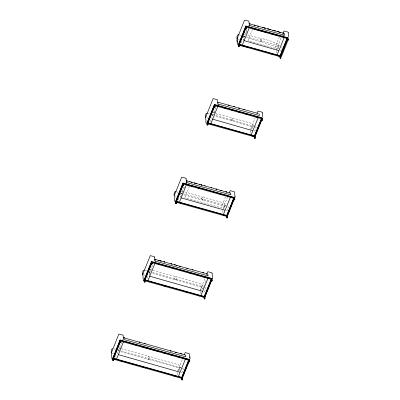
<?xml version="1.0" encoding="UTF-8"?>
<svg xmlns="http://www.w3.org/2000/svg" width="400" height="400" viewBox="0 0 400 400"><rect width="100%" height="100%" fill="white"/><g stroke="black" fill="none" stroke-linecap="round" stroke-linejoin="round"><path stroke-width="0.3" stroke-dasharray="2 1.5" d="M152.4 265.6L148.975 274.26L149.085 275.48M250.77 128.88L255.23 117.735M222.985 208.435L227.45 197.285M276.38 49.785L281.22 37.67M200.165 290.45L205.005 278.34M177.61 371.34L182.45 359.23M183.895 186.525L180.26 195.69L180.48 197.475M215.725 107.545L211.895 117.215L212.06 118.965M246.855 29.485L243.22 38.65L243.44 40.435M247.96 26.74L248.56 25.22M121.62 342.505L117.59 352.68L117.695 353.895M122.72 339.755L123.125 338.745M180.65 196.815L182.95 191.085M183.865 188.79L185.015 185.92M243.385 40.4L244.975 36.37M246.345 32.955L247.5 30.065M149.365 275.39L150.055 273.67M119.815 349.22L120.505 347.5M214.335 113.23L215.015 111.52M189.43 186.345L184.925 197.59L221.17 207.745L225.45 197.065M252.47 29.325L247.97 40.57L274 47.88L273.795 48.4M279.365 36.865L274.86 48.11L274.535 48.03L276.385 49.125M276.915 49.43L278.03 46.575L278.535 49.065M250.72 130.01L252.045 126.635L252.55 129.13M222.935 209.565L224.26 206.19L224.865 206.045L225.39 205.15L225.3 204.225L224.105 203.11L205.71 197.765C203.25 195.81 200.375 197.825 202.04 199.19L204.13 200.565L224.26 206.175L224.83 209L224.765 208.68M200.49 290.615L201.815 287.24L202.39 290.05L202.32 289.735M202.685 289.21L204.545 284.56M205.305 282.665L206.395 279.94M178.145 370.99L179.26 368.13L179.835 370.945M280.085 51.01C281.195 51.25 282.93 47.32 281.545 46.615M254.1 131.07C255.205 131.34 257.195 126.97 255.295 126.595M226.315 210.625C227.46 210.835 228.83 207.33 228.005 206.36M203.87 291.675C204.995 291.895 206.515 288.26 205.485 287.35M181.315 372.57C182.335 372.915 184.295 368.635 182.705 368.155M244.4 33.95L245.42 34.215M212.95 112.48L215.075 113.045M181.505 191.005L183.625 191.57M150.055 269.535L152.175 270.1M118.645 347.945L120.235 348.37M247.655 34.835L259.925 38.345L261.56 39.7L261.61 40.84L261 41.63L260.52 41.65L246.51 37.78M114.255 348.965L115.795 349.395M239.32 34.77L241.875 35.485M243.21 35.86L280.225 46.235M237.61 39.105L239.705 39.69M216.24 113.37C214.29 115.06 237.755 115.885 231.81 120.93L232.075 120.965L214.56 116.16M207.87 113.3L209.45 113.745M212.36 114.56L255.225 126.575M206.685 117.78L209.3 118.515M184.785 191.9L201.575 196.675L203.21 198.035L203.26 199.17L202.65 199.965L201.57 199.85L182.575 194.53M175.91 191.685L178.975 192.545M180.31 192.92L226.87 205.97M175.235 196.305L176.28 196.6M152.765 270.265L172.9 275.915C176.265 275.47 178.375 281.45 173.485 279.34L152.73 273.53M145.435 270.485L147.525 271.07M148.86 271.445L151.995 272.325M152.43 272.445L203.48 286.755M143.26 274.685L145.875 275.42M121.365 348.68L146 355.59C147.87 355.355 151.28 358.455 148.46 359.465L148.725 359.5L120.255 351.625M117.98 350.005L179.075 367.13M111.855 353.1L113.425 353.54M179.005 367.11L182.775 368.175M244.365 37.125L243.785 36.66L244.01 36.925M212.915 115.655L212.045 114.925M181.47 194.18L180.885 193.715L181.11 193.98M150.02 272.705L149.435 272.245L149.66 272.51M118.61 351.12L118.255 350.92M261.57 41.845C263.115 42.03 284.87 50.955 277.79 43.425C275.07 43.465 257.62 34.865 260.415 40.865L261.475 41.73M175.845 279.845L199.665 286.675C204.56 288.79 202.445 282.81 199.085 283.255L178.355 277.435C175.925 275.445 173.015 277.495 174.685 278.865L175.745 279.73M149.275 359.615L178.835 368.035L179.915 368.145L180.525 367.355L180.365 366.065L178.245 364.65L151.79 357.205C149.325 355.255 146.45 357.27 148.12 358.635L149.18 359.5M148.945 271.795L149.565 272.39M243.915 36.81L243.495 36.395M181.015 193.865L180.6 193.455M118.155 350.805L117.875 350.545M203.1 200.055L203.2 200.17M241.43 40.76L241.89 43.94M178.53 197.815L179.105 202.05M147.08 276.34L147.43 278.475M210.14 119.985L210.425 122.345M115.81 355.33L116.055 357.245M276.285 50.84L276.55 53.305M250.3 130.905L250.555 133.29M222.505 210.355L222.815 213.275M200.06 291.405L200.325 293.895M177.515 372.4L177.77 374.785M231.35 119.02C230.77 119.615 232.295 120.645 231.74 120.175L233.825 121.55L251.495 126.5L252.575 126.615L253.185 125.825L253.03 124.535L250.91 123.12L233.285 118.18L231.96 118.065L231.35 119.02M252.41 126.665L252.095 126.635L252.41 126.665M260.835 41.68L260.57 41.645L260.83 41.685M278.395 46.605L278.13 46.565L278.39 46.605M202.485 200.015L202.22 199.975L202.48 200.015M224.57 206.205L224.31 206.165L224.565 206.21M175.625 279.825L175.36 279.79L175.62 279.83M201.81 287.165L201.545 287.13L201.805 287.17M179.745 368.195L179.48 368.16L179.74 368.2"/><path stroke-width="0.6" d="M202.55 291.4L200.85 295.8M179.975 372.41L178.3 376.69M224.975 210.465L223.295 214.75M252.76 130.91L251.08 135.195M278.745 50.85L277.295 54.565M111.35 352.67L111.98 359.035M142.76 274.255L143.385 280.62M205.655 117.205L206.025 123.025M237.105 38.67L237.23 42.21M143.1 273.38L150.24 255.65L154.365 256.67L154.685 257.5M174.55 194.855L181.69 177.125L185.82 178.145L186.135 178.97M206 116.33L213.14 98.6L217.395 99.695L218.085 105.115M237.45 37.8L244.59 20.07L248.845 21.165L249.475 26.025M174.21 195.73L174.565 201.45M111.405 352.88L118.83 334.065L123.09 335.16L123.625 339.15M143 274.595L142.75 274.37L143.135 273.29M174.585 194.765C173.615 197.73 173.81 190.62 175.91 191.685M205.74 117.44L206.035 116.235M237.07 38.765L237.485 37.705M112.815 360.505L112.615 358.645L120.1 339.965L189.655 359.465L189.855 361.32L189.615 361.91L188.945 361.725L188.745 359.865L181.74 377.36L181.7 379.81L182.375 380L182.45 377.895L112.89 358.4L112.815 360.505L113.49 360.69L113.725 360.1L113.53 358.245L119.63 343.005M151.545 261.91L144.065 280.59L144.3 279.985L204.99 297L204.915 299.105L204.24 298.915L204.28 296.465L211.285 278.97L211.485 280.825L212.155 281.015L212.195 278.565L151.505 261.555L144.025 280.235L144.225 282.09L144.895 282.28L145.135 281.69L144.975 280.175L151.755 263.255M175.675 203.565L175.75 201.46L227.45 215.955L227.375 218.06L226.7 217.87L226.74 215.42L233.745 197.925L233.945 199.78L234.62 199.97L234.855 199.375L234.66 197.52L182.955 183.03L175.475 201.71L175.675 203.565L176.345 203.755L176.585 203.16L176.385 201.305L182.715 185.505M214.88 105.635L261.495 118.7L261.655 120.205L262.33 120.395L262.565 119.8L262.37 117.945L214.405 104.5L206.925 123.18L207.12 125.04L207.795 125.225L208.035 124.635L207.835 122.78L214.165 106.975M280.1 55.69L287.105 38.19L287.305 40.05L287.975 40.235L288.015 37.79L245.855 25.97L238.375 44.65L238.57 46.51L239.245 46.695L239.485 46.105L239.285 44.25L280.1 55.69L280.06 58.135L280.735 58.325L280.97 57.735L280.81 56.22L238.65 44.405L238.57 46.51M175.515 202.06L182.99 183.375L234.695 197.875M206.96 123.535L214.44 104.85L262.405 118.3L262.165 118.88M238.41 45.005L245.89 26.315L288.055 38.14L287.975 40.235M151.265 264.03L144.935 279.83L204.28 296.465M239.51 43.685L245.615 28.445M113.565 358.595L120.295 341.825L120.1 339.965M120.57 341.09L120.81 340.5L120.735 342.605L120.06 342.415L119.9 340.905M144.225 282.09L144.3 279.985M182.955 183.03L183.155 184.885L176.185 202.24L176.345 203.755M207.12 125.04L207.2 122.935L255.16 136.38L255.085 138.48L254.41 138.295L254.25 136.78L261.73 118.1L261.89 119.615L254.925 136.98M207.875 123.13L214.655 106.2M239.085 45.185L246.055 27.83L245.855 25.97M152.215 262.09L152.375 263.6L152.14 264.195L151.465 264.005L151.54 261.9L212.235 278.92M183.59 185.665L183.665 183.565L183.59 185.665L182.915 185.475L182.755 183.965M215.115 105.035L215.04 107.14L214.365 106.95L214.205 105.44M287.14 38.545L246.33 27.105L246.565 26.505L246.725 28.02L246.49 28.61L245.815 28.42L245.655 26.91M116.345 359.665L123.43 341.98M148.145 280.3L154.69 263.96M179.595 201.77L186.14 185.435M211.045 123.245L217.965 105.94M242.495 44.715L249.035 28.375M282.975 33.285L284.005 31.02L288.025 32.105L288.345 32.93M284.37 37.125L278.9 50.615L244.065 40.64M256.99 113.35L258.02 111.085L262.04 112.165L262.355 112.995M280.535 56.47L286.88 40.62M280.57 56.82L287.54 39.455L287.38 37.945L279.895 56.625L280.06 58.135M288.345 39.395L281.41 56.69M258.385 117.185L252.865 130.695L212.615 119.17M229.205 192.9L230.235 190.64L234.385 191.8L235.07 197.22L235.005 196.595M254.41 138.295L254.45 135.845L261.455 118.35M255.115 136.06L261.235 120.775M227.405 215.635L233.75 199.785M227.44 215.99L234.245 199.005M206.58 274.405L207.79 271.69L211.81 272.775L212.13 273.6M204.715 297.245L211.29 280.83M204.75 297.6L211.78 280.05M184.205 354.845L185.235 352.58L189.255 353.665L189.92 357.73M185.38 359.235L180.085 372.19L118.31 354.635M182.175 378.145L188.975 361.16M181.7 379.81L181.535 378.3L189.02 359.62L189.18 361.13L182.21 378.495L182.375 380M230.32 197.455L225.085 210.25L181.215 197.905M207.875 278.505L202.64 291.3L149.715 276.225M154.515 260.33L154.71 259.87M217.63 102.825L217.945 102.275L219.375 102.59L258.37 113.55M186.395 182.48L230.845 194.89L230.67 193.285M249.355 25.44L284.615 35.275L284.37 33.55L282.915 33.055L249.19 23.74M218.025 104.005L259.385 115.53L259.21 113.925M123.72 339.47L185.845 356.835L185.6 355.11L184.105 354.605L123.56 337.77M155.105 261.055L208.02 275.885M186.23 180.78L205.115 185.965L204.48 185.755M283.79 35.06L282.52 35.135M154.945 259.355L206.245 273.595L207.77 274.11L208.015 275.835M112.715 348.535C111.32 348.77 110.905 351.525 111.345 352.78M144.39 270.19C142.725 269.9 142.305 273.09 142.75 274.37M238.805 34.63C237.045 34.135 236.35 37.97 237.35 39.01M207.355 113.16C205.595 112.68 205.245 116.085 205.65 117.315M248.69 27.425L250.495 27.93M252.895 28.6L254.695 29.105M255.895 29.445L258.895 30.285M260.095 30.62L261.895 31.125M263.095 31.46L266.1 32.305M270.3 33.48L273.3 34.32M275.7 34.995L277.5 35.5M282.905 37.015L284.705 37.52M246.055 27.83L246.725 28.02M287.54 39.455L288.215 39.645M239.56 44.985L241.345 45.485M242.53 45.815L244.31 46.315M245.5 46.65L247.28 47.15M271.035 53.805L272.815 54.305M278.16 55.805L279.94 56.3M239.005 45.17L279.98 56.655M238.81 45.915L239.485 46.105M280.295 57.545L280.97 57.735M215.44 105.45L218.425 106.285M222.61 107.46L225.6 108.3M230.98 109.805L232.77 110.31M238.15 111.815L239.94 112.32M245.32 113.825L247.115 114.33M255.48 116.675L258.47 117.51M215.275 106.55L214.605 106.36L214.405 104.5M261.89 119.615L262.565 119.8M207.835 122.78L254.45 135.845M210.52 124.19L212.32 124.695M250.69 135.45L253.685 136.29M207.56 123.705L254.325 136.81M207.36 124.445L208.035 124.635M254.65 137.7L255.32 137.89M187.59 184.985L189.385 185.49M190.585 185.825L192.385 186.33M197.78 187.84L199.58 188.345M206.17 190.195L207.97 190.7M213.365 192.21L215.165 192.715M217.56 193.385L219.36 193.89M220.56 194.225L222.36 194.73M227.755 196.245L229.55 196.75M183.43 184.165L233.785 198.28M183.155 184.885L183.83 185.075M234.855 199.375L234.185 199.19L234.02 197.675L226.54 216.355L226.7 217.87M176.385 201.305L226.74 215.42M177.28 202.215L179.08 202.72M180.285 203.055L183.29 203.9M222.97 215.02L224.77 215.525M176.115 202.23L227.215 216.555M175.91 202.975L176.585 203.16M226.94 217.275L227.615 217.465M158.535 264.185L160.335 264.69M165.73 266.2L167.525 266.705M172.92 268.215L174.72 268.72M180.115 270.235L181.915 270.735M188.505 272.585L190.305 273.09M195.7 274.6L197.5 275.105M198.695 275.44L200.495 275.945M202.895 276.62L204.69 277.12M205.89 277.46L208.885 278.3M151.98 262.69L211.325 279.325M152.375 263.6L151.705 263.415L151.505 261.555M212.395 280.425L211.72 280.235L211.56 278.72L204.08 297.405L204.24 298.915M148.23 281.415L150.035 281.92M163.855 285.795L165.655 286.3M186.69 292.195L188.49 292.7M198.105 295.395L199.905 295.9M145.265 280.925L204.15 297.43M144.46 281.5L145.135 281.69M204.475 298.32L205.15 298.51M122.93 341.42L124.725 341.92M130.11 343.43L131.905 343.935M133.1 344.27L136.09 345.11M141.475 346.615L143.27 347.12M145.665 347.79L147.46 348.295M148.655 348.63L150.45 349.135M152.845 349.805L154.64 350.305M155.835 350.64L157.63 351.145M163.015 352.655L166.01 353.495M171.395 355.005L173.19 355.505M178.575 357.015L180.37 357.52M182.76 358.19L184.555 358.69M185.755 359.03L187.55 359.53M120.575 341.1L188.78 360.22M120.295 341.825L120.97 342.015M189.18 361.13L189.855 361.32M113.53 358.245L181.74 377.36M112.615 358.645L115.615 359.485M121.01 361L122.81 361.505M132.405 364.195L134.205 364.695M142.6 367.05L145.595 367.89M173.78 375.79L175.58 376.295M181.61 378.33L112.655 359L120.135 340.31L189.695 359.815L189.615 361.91M113.055 359.91L113.725 360.1M181.935 379.22L182.61 379.405M199.54 184.37L200.18 184.58M189.66 181.605L190.3 181.815M230.6 193.165L205.14 185.975M237.515 44.78L236.965 39.72M189.83 356.875L190.06 359.06M288.33 32.83L288.775 36.98M280.625 57.315L280.735 58.325M262.345 112.89L262.79 117.045M262.22 119.385L262.33 120.395M254.975 137.475L255.085 138.48M212.115 273.495L212.625 278.27M186.125 178.87L186.48 182.21M186.51 182.475L186.635 183.64M154.675 257.395L155.12 261.585M120.625 341.595L120.735 342.605M113.38 359.685L113.49 360.69M249.27 23.71L250.035 23.87L249.27 23.71M123.64 337.74L124.43 337.905L123.64 337.74M191.975 182.28L191.225 182.14L192 182.29M196.915 183.665L196.165 183.525L196.94 183.675M201.855 185.05L201.105 184.91L201.875 185.06M211.73 187.82L210.985 187.68L211.755 187.825M216.67 189.205L215.92 189.065L216.695 189.21M226.55 191.975L225.8 191.835L226.575 191.98M265.125 28.1L264.36 27.955L265.15 28.105M270.16 29.51L269.4 29.365L270.185 29.515M280.24 32.335L279.475 32.19L280.265 32.34M187.06 180.905L186.285 180.76L187.06 180.905M221.635 190.595L220.86 190.45L221.635 190.595M255.075 25.28L254.285 25.13L255.075 25.28M275.225 30.93L274.435 30.78L275.225 30.93M229.065 105.335L228.28 105.185L229.09 105.345M234.24 106.79L233.455 106.635L234.265 106.795M239.42 108.24L238.635 108.09L239.445 108.245M244.595 109.69L243.81 109.54L244.62 109.695M139.935 342.25L139.15 342.1L139.96 342.26M145.11 343.705L144.325 343.555L145.135 343.71M171 350.96L170.215 350.81L171.025 350.965M176.175 352.41L175.39 352.26L176.2 352.42M181.355 353.86L180.57 353.71L181.38 353.87M161.1 260.97L160.3 260.815L161.125 260.98M171.685 263.935L170.88 263.78L171.71 263.945M176.975 265.42L176.17 265.265L177 265.425M187.555 268.385L186.755 268.23L187.58 268.395M192.85 269.87L192.045 269.715L192.875 269.875M203.43 272.835L202.63 272.68L203.455 272.845M155.835 259.495L155.005 259.33L155.835 259.495M283.595 33.275L282.94 33.065L283.57 33.27M273.515 30.45L272.865 30.245L273.49 30.445M263.44 27.625L262.79 27.42L263.415 27.62M258.405 26.215L257.75 26.005L258.38 26.205M180.47 266.4L179.81 266.19L180.47 266.4M175.18 264.915L174.52 264.705L175.18 264.915M164.6 261.95L163.94 261.74L164.6 261.95M159.305 260.47L158.645 260.26L159.305 260.47M278.53 31.855L277.9 31.655L278.53 31.855M268.455 29.03L267.825 28.83L268.455 29.03M195.24 183.195L194.625 183L195.24 183.195"/></g></svg>
